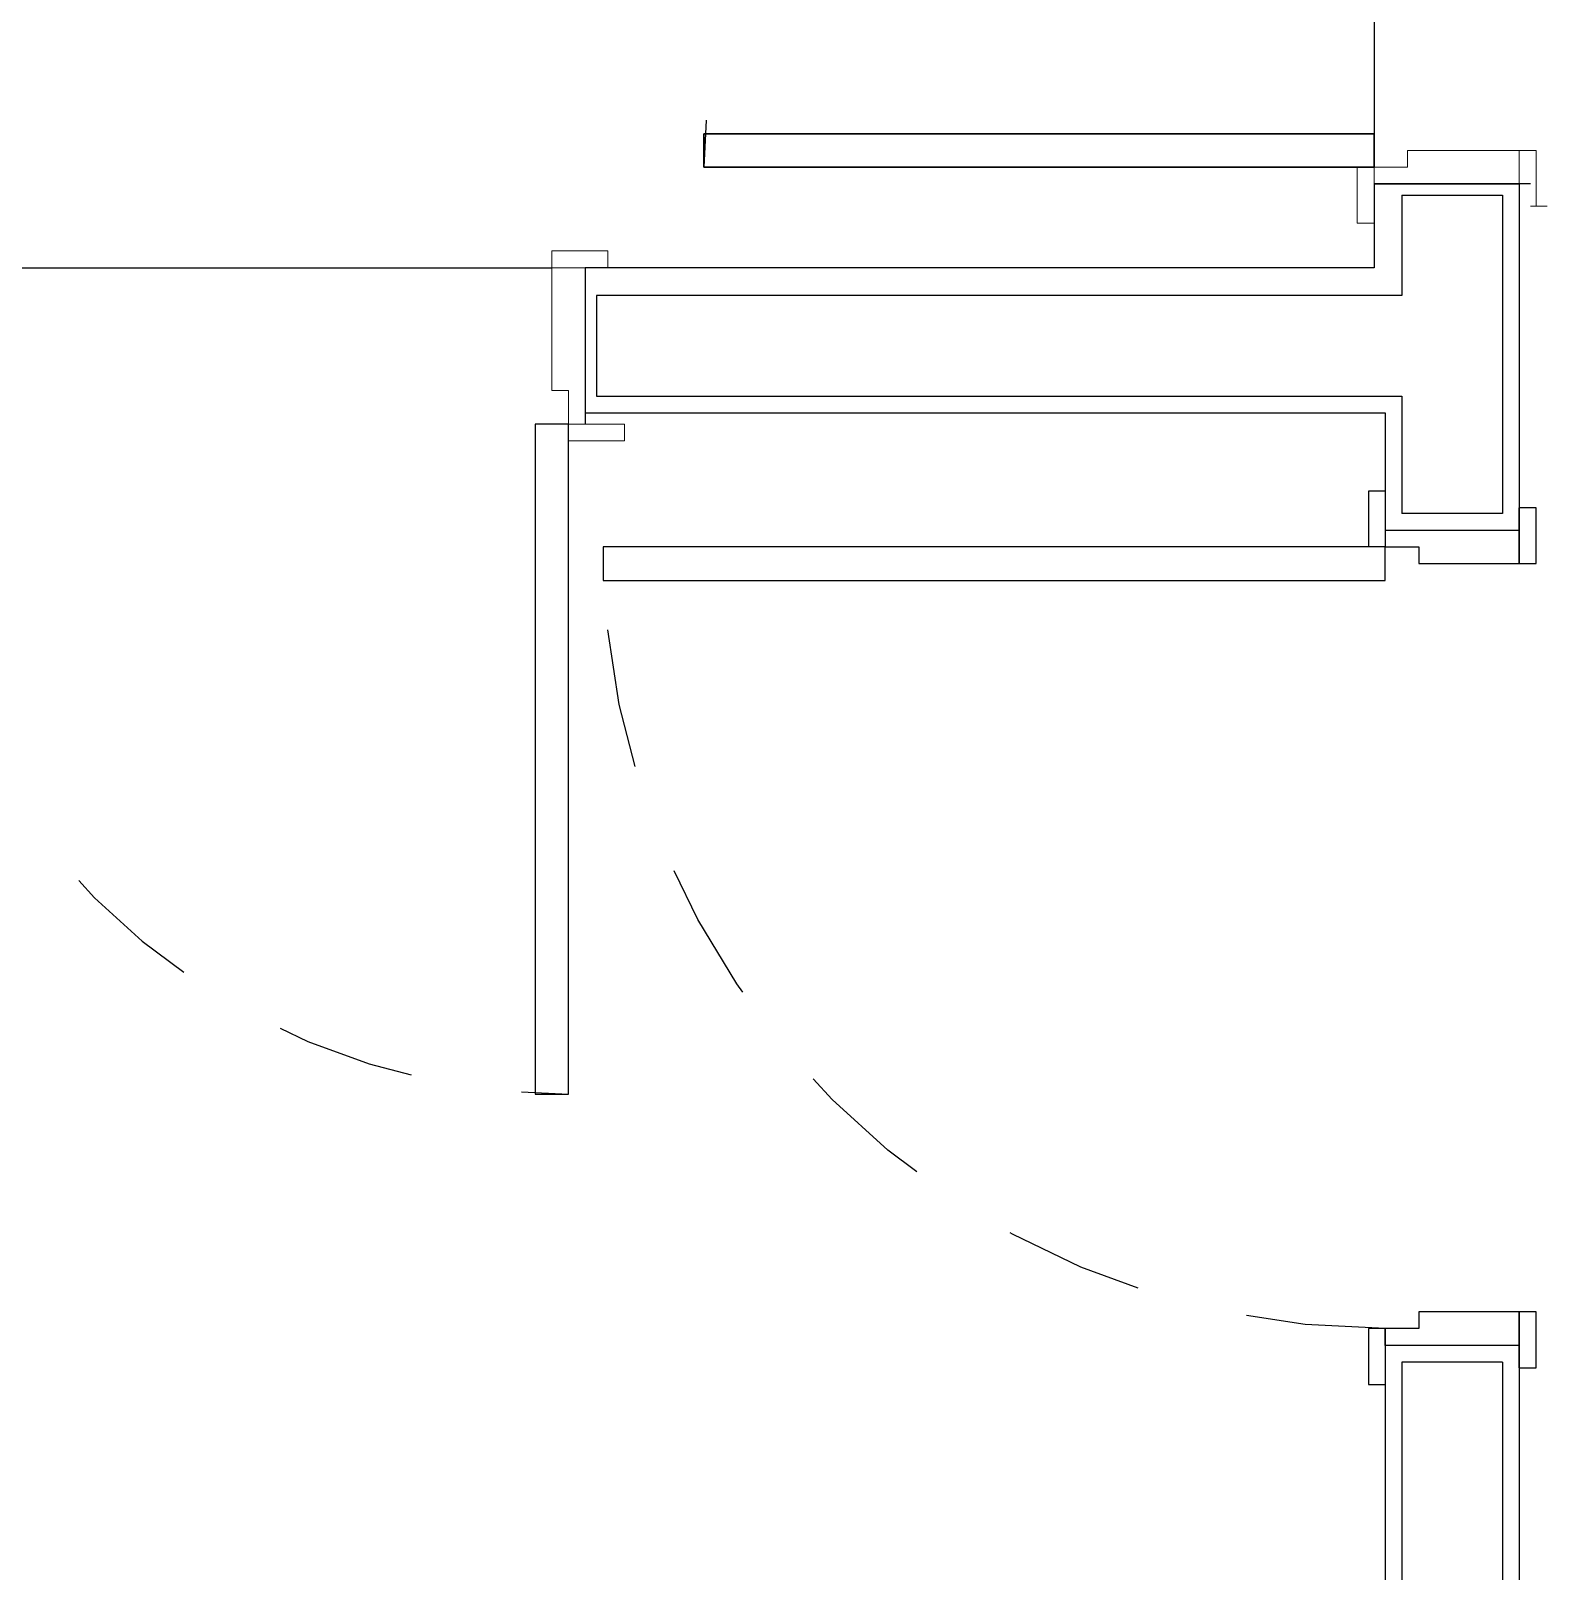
# Model space of a CAD drawing. Header units: millimetres. Extents: x 188.6 to 263.2, y 40.1 to 120.1.
# Drawn here: x 193.094 to 194.451, y 93.043 to 94.422 of the extents above; entities that cross this region are included whole.
import ezdxf

# ---------------------------------------------------------------- set-up
doc = ezdxf.new("R2010")
doc.units = ezdxf.units.MM
doc.linetypes.add('XREF-TIPO$0$HIDDEN2', pattern=[0.1875, 0.125, -0.0625])
doc.layers.add('ARQ', color=8, linetype='Continuous')

# ---------------------------------------------------------------- blocks, each defined once
blk = doc.blocks.new('XREF-TIPO$0$A$C281A5909')
at = {"color": 0}
for p, q in [((0.05, 0.755), (0.08, 0.755)), ((0.05, 0.155), (0.05, 0.755)), ((0.08, 0.755), (0.05, 0.755)), ((0.05, 0.755), (0.05, 0.155)), ((0.08, 0.755), (0.08, 0.155)), ((0.08, 0.155), (0.08, 0.755)), ((0.035, 0.015), (0.035, 0.155)), ((0.08, 0.155), (0.05, 0.155)), ((0.05, 0.155), (0.08, 0.155)), ((0.65, 0.155), (0.08, 0.155)), ((0.665, 0.025), (0.665, 0.155))]:
    blk.add_line(p, q, dxfattribs=at)
at = {"color": 0, "lineweight": 13}
for p, q in [((0, 0.155), (0, 0.17)), ((0, 0.17), (0.05, 0.17)), ((0.65, 0.155), (0.65, 0.17)), ((0.65, 0.17), (0.7, 0.17)), ((0.7, 0.17), (0.7, 0.155)), ((0, 0.155), (0.05, 0.155)), ((0.05, 0.155), (0.035, 0.155)), ((0.05, 0.155), (0.05, 0.125)), ((0.665, 0.155), (0.65, 0.155)), ((0.65, 0.125), (0.65, 0.155)), ((0.65, 0.155), (0.7, 0.155)), ((0.05, 0.125), (0.065, 0.125)), ((0.065, 0.125), (0.065, 0.025)), ((0.635, 0.025), (0.635, 0.125)), ((0.635, 0.125), (0.65, 0.125)), ((0.065, 0.025), (0.015, 0.025)), ((0.015, 0), (0.015, 0.015)), ((0.035, 0.025), (0.065, 0.025)), ((0.065, 0.025), (0.065, 0.01)), ((0.635, 0.025), (0.665, 0.025)), ((0.635, 0.01), (0.635, 0.025)), ((0.685, 0.025), (0.635, 0.025)), ((0.685, 0.025), (0.685, 0.01)), ((0.065, 0.01), (0.015, 0.01)), ((0.685, 0.01), (0.635, 0.01))]:
    blk.add_line(p, q, dxfattribs=at)
at = {"color": 0, "linetype": 'XREF-TIPO$0$HIDDEN2'}
blk.add_arc((0.05, 0.155), 0.6, 0, 90, dxfattribs=at)
blk = doc.blocks.new('XREF-TIPO$0$PORTA 70')
at = {"color": 0}
for p, q in [((36.2665, 23.8835), (36.2815, 23.8835)), ((36.2665, 23.8335), (36.2665, 23.8835)), ((36.2815, 23.8335), (36.2815, 23.8835)), ((36.4015, 23.8685), (36.4165, 23.8685)), ((36.4015, 23.8685), (36.4015, 23.8185)), ((36.4165, 23.8685), (36.4165, 23.8185)), ((36.2815, 23.8485), (36.2815, 23.8335)), ((36.4015, 23.8485), (36.2815, 23.8485)), ((36.4015, 23.8185), (36.4015, 23.8485)), ((36.2815, 23.8335), (36.2665, 23.8335)), ((36.3115, 23.8335), (36.2815, 23.8335)), ((36.3115, 23.8185), (36.3115, 23.8335)), ((36.4015, 23.8185), (36.3115, 23.8185)), ((36.4165, 23.8185), (36.4015, 23.8185)), ((36.3115, 23.1485), (36.4015, 23.1485)), ((36.3115, 23.1335), (36.3115, 23.1485)), ((36.4015, 23.1485), (36.4165, 23.1485)), ((36.4015, 23.1185), (36.4015, 23.1485)), ((36.4015, 23.1485), (36.4015, 23.0985)), ((36.4165, 23.1485), (36.4165, 23.0985)), ((36.2665, 23.0835), (36.2665, 23.1335)), ((36.2815, 23.1335), (36.3115, 23.1335)), ((36.2815, 23.0835), (36.2815, 23.1335)), ((36.2815, 23.1185), (36.4015, 23.1185)), ((36.4165, 23.0985), (36.4015, 23.0985)), ((36.2815, 23.0835), (36.2665, 23.0835))]:
    blk.add_line(p, q, dxfattribs=at)
blk.add_lwpolyline([(36.2815, 23.1635), (36.2815, 23.1335), (35.5815, 23.1335), (35.5815, 23.1635)], close=True, dxfattribs=at)
at = {"color": 0, "linetype": 'XREF-TIPO$0$HIDDEN2'}
blk.add_arc((36.2815, 23.1335), 0.7, 90, 180, dxfattribs=at)
blk = doc.blocks.new('A$C0BE265FA')
at = {"layer": 'ARQ'}
for p, q in [((-17.025, 6.3903), (-16.895, 6.3903)), ((-17.025, 6.3903), (-17.025, 6.3153)), ((-16.895, 6.3903), (-16.895, 6.0903)), ((-16.895, 6.3903), (-16.895, 6.0803)), ((-17, 6.3803), (-16.91, 6.3803)), ((-17, 6.3803), (-17, 6.2903)), ((-16.91, 6.3803), (-16.91, 6.0953)), ((-18.3311, 6.3153), (-17.7611, 6.3153)), ((-17.025, 6.3153), (-17.7311, 6.3153)), ((-17.7311, 6.3153), (-17.7311, 6.1853)), ((-17.7311, 6.3153), (-17.7311, 6.1753)), ((-17, 6.2903), (-17.7211, 6.2903)), ((-17.7211, 6.2903), (-17.7211, 6.2003)), ((-17.7211, 6.2003), (-17, 6.2003)), ((-17, 6.2003), (-17, 6.0953)), ((-17.7311, 6.1853), (-17.015, 6.1853)), ((-17.015, 6.1853), (-17.015, 6.0803)), ((-17.7461, 6.1753), (-17.7761, 6.1753)), ((-17.7761, 6.1753), (-17.7761, 5.5753)), ((-17.7461, 5.5753), (-17.7461, 6.1753)), ((-16.91, 6.0953), (-17, 6.0953)), ((-17.7761, 5.5753), (-17.7461, 5.5753)), ((-17.015, 5.3653), (-17.015, 3.6853)), ((-16.895, 5.3653), (-16.895, 3.5653)), ((-16.91, 5.3353), (-17, 5.3353)), ((-17, 5.3353), (-17, 3.6703)), ((-16.91, 5.3353), (-16.91, 3.5803))]:
    blk.add_line(p, q, dxfattribs=at)
at = {"layer": 'ARQ', "lineweight": 13}
for p, q in [((-17.7611, 6.3153), (-17.7611, 6.3303)), ((-17.7611, 6.3303), (-17.7111, 6.3303)), ((-17.7111, 6.3303), (-17.7111, 6.3153)), ((-17.7311, 6.3153), (-17.7611, 6.3153)), ((-17.7611, 6.2053), (-17.7611, 6.3153)), ((-17.7611, 6.3153), (-17.7111, 6.3153)), ((-17.7461, 6.2053), (-17.7611, 6.2053)), ((-17.7461, 6.1753), (-17.7461, 6.2053)), ((-17.7461, 6.1753), (-17.7311, 6.1753)), ((-17.6961, 6.1753), (-17.7461, 6.1753)), ((-17.6961, 6.1753), (-17.6961, 6.1603)), ((-17.6961, 6.1603), (-17.7461, 6.1603))]:
    blk.add_line(p, q, dxfattribs=at)
at = {"layer": 'ARQ', "linetype": 'XREF-TIPO$0$HIDDEN2'}
blk.add_arc((-17.7461, 6.1753), 0.6, 180, 270, dxfattribs=at)
at = {"layer": 'ARQ', "rotation": 90}
blk.add_blockref('XREF-TIPO$0$A$C281A5909', (-16.87, 6.3553), dxfattribs=at)
at = {"layer": 'ARQ', "xscale": -1, "rotation": 180}
blk.add_blockref('XREF-TIPO$0$PORTA 70', (-53.2965, 29.1988), dxfattribs=at)

msp = doc.modelspace()

# ---------------------------------------------------------------- block references
at = {"layer": 'ARQ'}
msp.add_blockref('A$C0BE265FA', (211.3213, 87.8947), dxfattribs=at)

doc.saveas('drawing.dxf')
